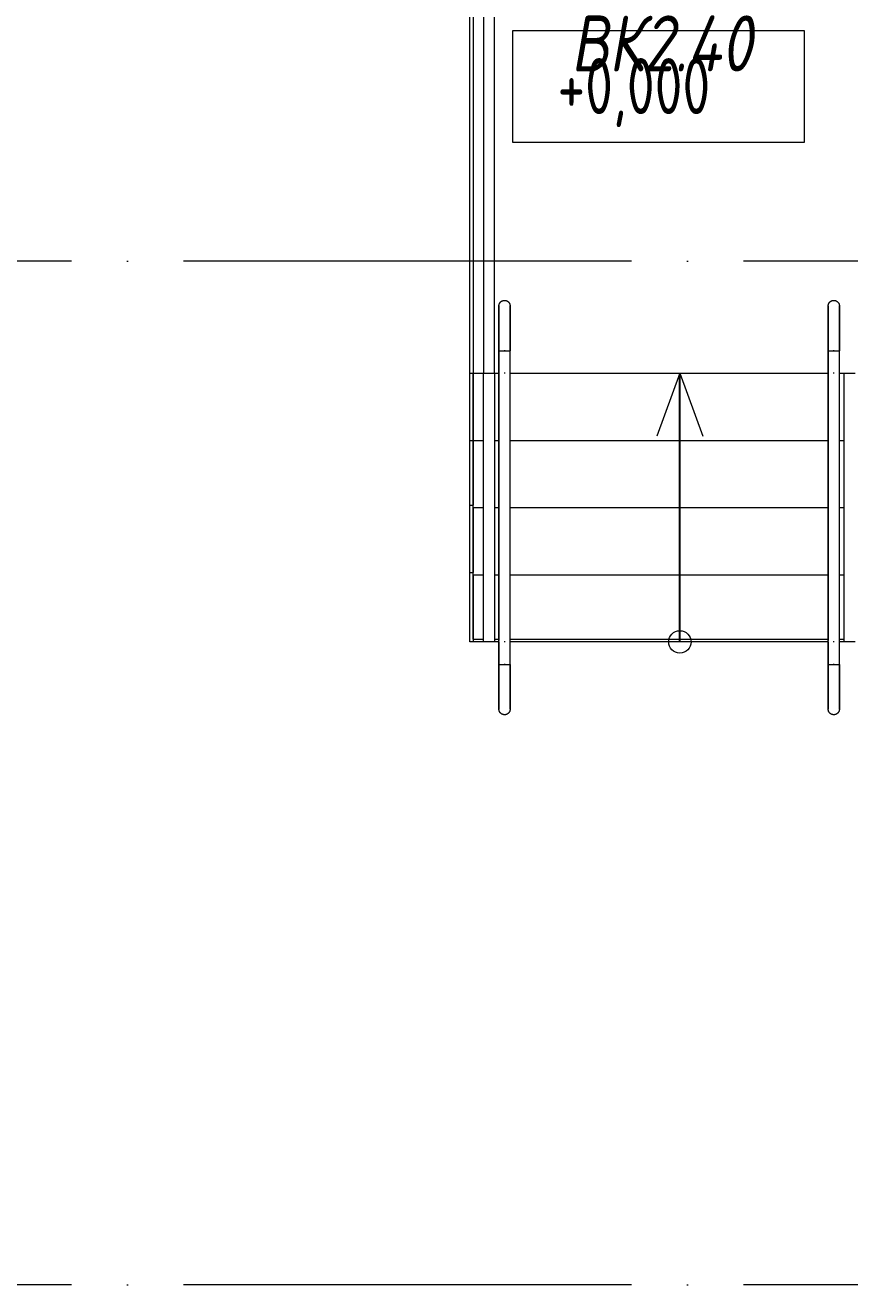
# Model space of a CAD drawing. Header units: millimetres. Extents: x -495897 to 1376592, y -28539 to 470976.
# Drawn here: x -39912 to -36231, y 367585 to 373209 of the extents above; entities that cross this region are included whole.
import ezdxf
from ezdxf import colors
from ezdxf.entities.mleader import LeaderData, LeaderLine
from ezdxf.enums import TextEntityAlignment as Align
from ezdxf.math import Vec2, Vec3

# ---------------------------------------------------------------- set-up
doc = ezdxf.new("R2010")
doc.units = ezdxf.units.MM
doc.set_wipeout_variables(frame=1)
doc.linetypes.add('ADSK_Линия сетки', pattern=[25, 20, -2.5, 0, -2.5])
for name, color, linetype, lineweight in [('RC-Видеонаблюдение', 5, 'Continuous', 30), ('RC-Выноски', 7, 'Continuous', 0), ('Аннотация', 7, 'Continuous', 18), ('Лестницы', 252, 'Continuous', 9), ('Ограждение', 252, 'Continuous', 9), ('Оси', 252, 'Continuous', 9), ('Отметки', 7, 'Continuous', 9), ('Стены наружные', 7, 'Continuous', 18)]:
    doc.layers.add(name, color=color, linetype=linetype, lineweight=lineweight)
doc.layers.add('RC-Позиционные_обозначения', color=7, linetype='Continuous')
doc.layers.add('Узлы', color=7, linetype='Continuous')
doc.styles.add('GOST Common_3', font='', dxfattribs={"height": 3.5})
doc.styles.add('Mipgost_5', font='', dxfattribs={"height": 250})
doc.styles.add('RubezhCAD', font='', dxfattribs={"oblique": 10})
doc.styles.get("Standard").update_dxf_attribs({"font": ''})
doc.styles.get('GOST Common_3').set_extended_font_data('GOST 2.304 type A')
doc.styles.get('Mipgost_5').set_extended_font_data('Mipgost')
doc.styles.get('RubezhCAD').set_extended_font_data('GOST type A')
doc.styles.get('Standard').set_extended_font_data('GOST type B')

# ---------------------------------------------------------------- blocks, each defined once
blk = doc.blocks.new('RC-UGO-CAM-03')
blk.add_attdef('PSTN', text='', height=2.5).set_placement((4.626, 3.284), align=Align.BOTTOM_LEFT)
blk.add_wipeout([(3.743, 0), (6.243, 2.499), (6.243, -2.499)])
blk.add_line((6.243, 2.499), (6.243, -2.499))
blk.add_wipeout([(-3.743, -2.499), (-3.741, 2.497), (3.743, 2.499), (3.743, -2.499)])
for q in [(6.243, 2.499), (6.243, -2.499)]:
    blk.add_line((3.743, 0), q)
blk.add_lwpolyline([(3.743, 2.999), (-4.243, 2.999), (-4.243, -2.999), (3.743, -2.999)])
blk.add_lwpolyline([(3.743, -2.499), (3.743, 2.499), (-3.743, 2.499), (-3.743, -2.499), (3.743, -2.499)], close=True)
blk = doc.blocks.new('1 этаж')
at = {"layer": 'Аннотация', "color": 251, "lineweight": 20, "true_color": 0x636466}
for p, q in [((-36978.1, 12286.3), (-36978.1, 12786.3)), ((-36978.1, 12786.3), (-35678.1, 12786.3)), ((-35678.1, 12786.3), (-35678.1, 12286.3)), ((-35678.1, 12286.3), (-36978.1, 12286.3)), ((-36232.8, 11256.3), (-36335.4, 10974.4)), ((-36232.8, 11256.3), (-36130.2, 10974.4))]:
    blk.add_line(p, q, dxfattribs=at)
blk.add_circle((-36232.8, 10056.3), 50, dxfattribs=at)
at = {"layer": 'Лестницы', "color": 251, "true_color": 0x636466}
for p, q in [((-37155.8, 14739.3), (-37155.8, 11256.3)), ((-37155.8, 11256.3), (-37110.8, 11256.3)), ((-37155.8, 10956.3), (-37155.8, 11256.3)), ((-37155.8, 11256.3), (-37110.8, 11256.3)), ((-37060.3, 11256.3), (-37040.8, 11256.3)), ((-37060.3, 11256.3), (-37040.8, 11256.3)), ((-36990.8, 11256.3), (-35570.8, 11256.3)), ((-36990.8, 11256.3), (-35570.8, 11256.3)), ((-35520.8, 11256.3), (-35500.8, 11256.3)), ((-35520.8, 11256.3), (-35500.8, 11256.3)), ((-37155.8, 10656.3), (-37155.8, 10956.3)), ((-37155.8, 10956.3), (-37110.8, 10956.3)), ((-37155.8, 10956.3), (-37110.8, 10956.3)), ((-37060.8, 10956.3), (-37040.8, 10956.3)), ((-37060.8, 10956.3), (-37040.8, 10956.3)), ((-36990.8, 10956.3), (-35570.8, 10956.3)), ((-36990.8, 10956.3), (-35570.8, 10956.3)), ((-35520.8, 10956.3), (-35500.8, 10956.3)), ((-35520.8, 10956.3), (-35500.8, 10956.3)), ((-37155.8, 10356.3), (-37155.8, 10656.3)), ((-37155.8, 10656.3), (-37110.8, 10656.3)), ((-37155.8, 10656.3), (-37110.8, 10656.3)), ((-37060.8, 10656.3), (-37040.8, 10656.3)), ((-37060.8, 10656.3), (-37040.8, 10656.3)), ((-36990.8, 10656.3), (-35570.8, 10656.3)), ((-36990.8, 10656.3), (-35570.8, 10656.3)), ((-35520.8, 10656.3), (-35500.8, 10656.3)), ((-35520.8, 10656.3), (-35500.8, 10656.3)), ((-37155.8, 10069.3), (-37155.8, 10356.3)), ((-37155.8, 10356.3), (-37110.8, 10356.3)), ((-37155.8, 10356.3), (-37110.8, 10356.3)), ((-37060.8, 10356.3), (-37040.8, 10356.3)), ((-37060.8, 10356.3), (-37040.8, 10356.3)), ((-36990.8, 10356.3), (-35570.8, 10356.3)), ((-36990.8, 10356.3), (-35570.8, 10356.3)), ((-35520.8, 10356.3), (-35500.8, 10356.3)), ((-35520.8, 10356.3), (-35500.8, 10356.3))]:
    blk.add_line(p, q, dxfattribs=at)
at = {"layer": 'Ограждение', "color": 251, "true_color": 0x636466}
for p, q in [((-37110.3, 14754.3), (-37110.3, 11256.3)), ((-37060.3, 11256.3), (-37060.3, 14754.3)), ((-37040.8, 11356.3), (-37040.8, 11262.2)), ((-37040.8, 11356.3), (-36990.8, 11356.3)), ((-37040.8, 11256.3), (-37040.8, 11356.3)), ((-37013.5, 11356.3), (-37018.1, 11356.3)), ((-37018.1, 11356.3), (-37015.8, 11356.3)), ((-37015.8, 11356.3), (-37013.5, 11356.3)), ((-36990.8, 11262.2), (-36990.8, 11356.3)), ((-36990.8, 11256.3), (-36990.8, 11356.3)), ((-35570.8, 11356.3), (-35570.8, 11262.2)), ((-35570.8, 11356.3), (-35520.8, 11356.3)), ((-35570.8, 11256.3), (-35570.8, 11356.3)), ((-35543.5, 11356.3), (-35548.1, 11356.3)), ((-35548.1, 11356.3), (-35545.8, 11356.3)), ((-35545.8, 11356.3), (-35543.5, 11356.3)), ((-35520.8, 11262.2), (-35520.8, 11356.3)), ((-35520.8, 11256.3), (-35520.8, 11356.3)), ((-37110.8, 11256.3), (-37060.8, 11256.3)), ((-37110.8, 11256.3), (-37110.8, 10056.3)), ((-37087.6, 11256.3), (-37083, 11256.3)), ((-37061.2, 11256.3), (-37060.3, 11256.3)), ((-37060.8, 11256.3), (-37060.8, 10056.3)), ((-37040.8, 11262.2), (-37040.8, 10062.2)), ((-37040.8, 10056.3), (-37040.8, 11256.3)), ((-36990.8, 10062.2), (-36990.8, 11262.2)), ((-36990.8, 10056.3), (-36990.8, 11256.3)), ((-35570.8, 11262.2), (-35570.8, 10062.2)), ((-35570.8, 10056.3), (-35570.8, 11256.3)), ((-35520.8, 10062.2), (-35520.8, 11262.2)), ((-35520.8, 10056.3), (-35520.8, 11256.3)), ((-35500.8, 11256.3), (-35450.8, 11256.3)), ((-35500.8, 11256.3), (-35500.8, 10056.3)), ((-37060.8, 10056.3), (-37110.8, 10056.3)), ((-37040.8, 10056.9), (-37040.8, 9956.3)), ((-37040.8, 9956.3), (-37040.8, 10056.3)), ((-36990.8, 9956.3), (-36990.8, 10056.9)), ((-36990.8, 9956.3), (-36990.8, 10056.3)), ((-35570.8, 10056.9), (-35570.8, 9956.3)), ((-35570.8, 9956.3), (-35570.8, 10056.3)), ((-35520.8, 9956.3), (-35520.8, 10056.9)), ((-35520.8, 9956.3), (-35520.8, 10056.3)), ((-35450.8, 10056.3), (-35500.8, 10056.3)), ((-37040.8, 9956.3), (-36990.8, 9956.3)), ((-37018.1, 9956.3), (-37013.5, 9956.3)), ((-37015.8, 9956.3), (-37018.1, 9956.3)), ((-37013.5, 9956.3), (-37015.8, 9956.3)), ((-35570.8, 9956.3), (-35520.8, 9956.3)), ((-35548.1, 9956.3), (-35543.5, 9956.3)), ((-35545.8, 9956.3), (-35548.1, 9956.3)), ((-35543.5, 9956.3), (-35545.8, 9956.3))]:
    blk.add_line(p, q, dxfattribs=at)
at = {"layer": 'Ограждение', "color": 251, "true_color": 0x636466, "flags": 128}
for points in [[(-37040.8, 11556.3), (-37040.8, 11557.3), (-37040.7, 11558.3), (-37040.6, 11559.3), (-37040.5, 11560.3), (-37040.3, 11561.2), (-37040.1, 11562.2), (-37039.8, 11563.2), (-37039.5, 11564.1), (-37039.2, 11565.1), (-37038.8, 11566), (-37038.4, 11566.9), (-37038, 11567.8), (-37037.5, 11568.7), (-37037, 11569.5), (-37036.4, 11570.4), (-37035.9, 11571.2), (-37035.2, 11572), (-37034.6, 11572.8), (-37033.9, 11573.5), (-37033.2, 11574.2), (-37032.5, 11574.9), (-37031.7, 11575.5), (-37030.9, 11576.2), (-37030.1, 11576.7), (-37029.3, 11577.3), (-37028.5, 11577.8), (-37027.6, 11578.3), (-37026.7, 11578.8), (-37025.8, 11579.2), (-37024.9, 11579.6), (-37023.9, 11579.9), (-37023, 11580.2), (-37022, 11580.5), (-37021, 11580.7), (-37020.1, 11580.9), (-37019.1, 11581.1), (-37018.1, 11581.2), (-37017.1, 11581.2), (-37016.1, 11581.3), (-37015.8, 11581.3)], [(-37040.8, 11356.3), (-37040.8, 11364.3), (-37040.8, 11372.3), (-37040.8, 11380.2), (-37040.8, 11388.1), (-37040.8, 11396), (-37040.8, 11403.8), (-37040.8, 11411.5), (-37040.8, 11419.2), (-37040.8, 11426.7), (-37040.8, 11434.2), (-37040.8, 11441.5), (-37040.8, 11448.6), (-37040.8, 11455.6), (-37040.8, 11462.5), (-37040.8, 11469.2), (-37040.8, 11475.7), (-37040.8, 11482), (-37040.8, 11488.1), (-37040.8, 11494.1), (-37040.8, 11499.7), (-37040.8, 11505.2), (-37040.8, 11510.4), (-37040.8, 11515.4), (-37040.8, 11520.1), (-37040.8, 11524.6), (-37040.8, 11528.7), (-37040.8, 11532.7), (-37040.8, 11536.3), (-37040.8, 11539.6), (-37040.8, 11542.7), (-37040.8, 11545.4), (-37040.8, 11547.9), (-37040.8, 11550), (-37040.8, 11551.8), (-37040.8, 11553.4), (-37040.8, 11554.6), (-37040.8, 11555.4), (-37040.8, 11556), (-37040.8, 11556.3), (-37040.8, 11556.3)], [(-37040.8, 11556.3), (-37040.8, 11556.1), (-37040.8, 11555.6), (-37040.8, 11554.8), (-37040.8, 11553.7), (-37040.8, 11552.3), (-37040.8, 11550.5), (-37040.8, 11548.5), (-37040.8, 11546.1), (-37040.8, 11543.4), (-37040.8, 11540.5), (-37040.8, 11537.2), (-37040.8, 11533.7), (-37040.8, 11529.8), (-37040.8, 11525.7), (-37040.8, 11521.3), (-37040.8, 11516.7), (-37040.8, 11511.8), (-37040.8, 11506.6), (-37040.8, 11501.2), (-37040.8, 11495.6), (-37040.8, 11489.8), (-37040.8, 11483.7), (-37040.8, 11477.4), (-37040.8, 11471), (-37040.8, 11464.3), (-37040.8, 11457.5), (-37040.8, 11450.5), (-37040.8, 11443.4), (-37040.8, 11436.1), (-37040.8, 11428.7), (-37040.8, 11421.2), (-37040.8, 11413.6), (-37040.8, 11405.9), (-37040.8, 11398.1), (-37040.8, 11390.3), (-37040.8, 11382.4), (-37040.8, 11374.4), (-37040.8, 11366.4), (-37040.8, 11358.4), (-37040.8, 11356.3)], [(-37015.8, 11581.3), (-37014.8, 11581.2), (-37013.8, 11581.2), (-37012.8, 11581.1), (-37011.8, 11580.9), (-37010.8, 11580.8), (-37009.9, 11580.6), (-37008.9, 11580.3), (-37007.9, 11580), (-37007, 11579.7), (-37006.1, 11579.3), (-37005.2, 11578.9), (-37004.3, 11578.4), (-37003.4, 11578), (-37002.5, 11577.5), (-37001.7, 11576.9), (-37000.9, 11576.3), (-37000.1, 11575.7), (-36999.3, 11575.1), (-36998.6, 11574.4), (-36997.9, 11573.7), (-36997.2, 11573), (-36996.5, 11572.2), (-36995.9, 11571.4), (-36995.3, 11570.6), (-36994.8, 11569.8), (-36994.2, 11568.9), (-36993.8, 11568.1), (-36993.3, 11567.2), (-36992.9, 11566.3), (-36992.5, 11565.3), (-36992.2, 11564.4), (-36991.9, 11563.4), (-36991.6, 11562.5), (-36991.4, 11561.5), (-36991.2, 11560.5), (-36991, 11559.5), (-36990.9, 11558.5), (-36990.8, 11557.5), (-36990.8, 11556.5), (-36990.8, 11556.3)], [(-36990.8, 11356.3), (-36990.8, 11364.3), (-36990.8, 11372.3), (-36990.8, 11380.2), (-36990.8, 11388.1), (-36990.8, 11396), (-36990.8, 11403.8), (-36990.8, 11411.5), (-36990.8, 11419.2), (-36990.8, 11426.7), (-36990.8, 11434.2), (-36990.8, 11441.5), (-36990.8, 11448.6), (-36990.8, 11455.6), (-36990.8, 11462.5), (-36990.8, 11469.2), (-36990.8, 11475.7), (-36990.8, 11482), (-36990.8, 11488.1), (-36990.8, 11494.1), (-36990.8, 11499.7), (-36990.8, 11505.2), (-36990.8, 11510.4), (-36990.8, 11515.4), (-36990.8, 11520.1), (-36990.8, 11524.6), (-36990.8, 11528.7), (-36990.8, 11532.7), (-36990.8, 11536.3), (-36990.8, 11539.6), (-36990.8, 11542.7), (-36990.8, 11545.4), (-36990.8, 11547.9), (-36990.8, 11550), (-36990.8, 11551.8), (-36990.8, 11553.4), (-36990.8, 11554.6), (-36990.8, 11555.4), (-36990.8, 11556), (-36990.8, 11556.3), (-36990.8, 11556.3)], [(-36990.8, 11556.3), (-36990.8, 11556.1), (-36990.8, 11555.6), (-36990.8, 11554.8), (-36990.8, 11553.7), (-36990.8, 11552.3), (-36990.8, 11550.5), (-36990.8, 11548.5), (-36990.8, 11546.1), (-36990.8, 11543.4), (-36990.8, 11540.5), (-36990.8, 11537.2), (-36990.8, 11533.7), (-36990.8, 11529.8), (-36990.8, 11525.7), (-36990.8, 11521.3), (-36990.8, 11516.7), (-36990.8, 11511.8), (-36990.8, 11506.6), (-36990.8, 11501.2), (-36990.8, 11495.6), (-36990.8, 11489.8), (-36990.8, 11483.7), (-36990.8, 11477.4), (-36990.8, 11471), (-36990.8, 11464.3), (-36990.8, 11457.5), (-36990.8, 11450.5), (-36990.8, 11443.4), (-36990.8, 11436.1), (-36990.8, 11428.7), (-36990.8, 11421.2), (-36990.8, 11413.6), (-36990.8, 11405.9), (-36990.8, 11398.1), (-36990.8, 11390.3), (-36990.8, 11382.4), (-36990.8, 11374.4), (-36990.8, 11366.4), (-36990.8, 11358.4), (-36990.8, 11356.3)], [(-35570.8, 11556.3), (-35570.8, 11557.3), (-35570.7, 11558.3), (-35570.6, 11559.3), (-35570.5, 11560.3), (-35570.3, 11561.2), (-35570.1, 11562.2), (-35569.8, 11563.2), (-35569.5, 11564.1), (-35569.2, 11565.1), (-35568.8, 11566), (-35568.4, 11566.9), (-35568, 11567.8), (-35567.5, 11568.7), (-35567, 11569.5), (-35566.4, 11570.4), (-35565.9, 11571.2), (-35565.2, 11572), (-35564.6, 11572.8), (-35563.9, 11573.5), (-35563.2, 11574.2), (-35562.5, 11574.9), (-35561.7, 11575.5), (-35560.9, 11576.2), (-35560.1, 11576.7), (-35559.3, 11577.3), (-35558.5, 11577.8), (-35557.6, 11578.3), (-35556.7, 11578.8), (-35555.8, 11579.2), (-35554.9, 11579.6), (-35553.9, 11579.9), (-35553, 11580.2), (-35552, 11580.5), (-35551, 11580.7), (-35550.1, 11580.9), (-35549.1, 11581.1), (-35548.1, 11581.2), (-35547.1, 11581.2), (-35546.1, 11581.3), (-35545.8, 11581.3)], [(-35570.8, 11356.3), (-35570.8, 11364.3), (-35570.8, 11372.3), (-35570.8, 11380.2), (-35570.8, 11388.1), (-35570.8, 11396), (-35570.8, 11403.8), (-35570.8, 11411.5), (-35570.8, 11419.2), (-35570.8, 11426.7), (-35570.8, 11434.2), (-35570.8, 11441.5), (-35570.8, 11448.6), (-35570.8, 11455.6), (-35570.8, 11462.5), (-35570.8, 11469.2), (-35570.8, 11475.7), (-35570.8, 11482), (-35570.8, 11488.1), (-35570.8, 11494.1), (-35570.8, 11499.7), (-35570.8, 11505.2), (-35570.8, 11510.4), (-35570.8, 11515.4), (-35570.8, 11520.1), (-35570.8, 11524.6), (-35570.8, 11528.7), (-35570.8, 11532.7), (-35570.8, 11536.3), (-35570.8, 11539.6), (-35570.8, 11542.7), (-35570.8, 11545.4), (-35570.8, 11547.9), (-35570.8, 11550), (-35570.8, 11551.8), (-35570.8, 11553.4), (-35570.8, 11554.6), (-35570.8, 11555.4), (-35570.8, 11556), (-35570.8, 11556.3), (-35570.8, 11556.3)], [(-35570.8, 11556.3), (-35570.8, 11556.1), (-35570.8, 11555.6), (-35570.8, 11554.8), (-35570.8, 11553.7), (-35570.8, 11552.3), (-35570.8, 11550.5), (-35570.8, 11548.5), (-35570.8, 11546.1), (-35570.8, 11543.4), (-35570.8, 11540.5), (-35570.8, 11537.2), (-35570.8, 11533.7), (-35570.8, 11529.8), (-35570.8, 11525.7), (-35570.8, 11521.3), (-35570.8, 11516.7), (-35570.8, 11511.8), (-35570.8, 11506.6), (-35570.8, 11501.2), (-35570.8, 11495.6), (-35570.8, 11489.8), (-35570.8, 11483.7), (-35570.8, 11477.4), (-35570.8, 11471), (-35570.8, 11464.3), (-35570.8, 11457.5), (-35570.8, 11450.5), (-35570.8, 11443.4), (-35570.8, 11436.1), (-35570.8, 11428.7), (-35570.8, 11421.2), (-35570.8, 11413.6), (-35570.8, 11405.9), (-35570.8, 11398.1), (-35570.8, 11390.3), (-35570.8, 11382.4), (-35570.8, 11374.4), (-35570.8, 11366.4), (-35570.8, 11358.4), (-35570.8, 11356.3)], [(-35545.8, 11581.3), (-35544.8, 11581.2), (-35543.8, 11581.2), (-35542.8, 11581.1), (-35541.8, 11580.9), (-35540.8, 11580.8), (-35539.9, 11580.6), (-35538.9, 11580.3), (-35537.9, 11580), (-35537, 11579.7), (-35536.1, 11579.3), (-35535.2, 11578.9), (-35534.3, 11578.4), (-35533.4, 11578), (-35532.5, 11577.5), (-35531.7, 11576.9), (-35530.9, 11576.3), (-35530.1, 11575.7), (-35529.3, 11575.1), (-35528.6, 11574.4), (-35527.9, 11573.7), (-35527.2, 11573), (-35526.5, 11572.2), (-35525.9, 11571.4), (-35525.3, 11570.6), (-35524.8, 11569.8), (-35524.2, 11568.9), (-35523.8, 11568.1), (-35523.3, 11567.2), (-35522.9, 11566.3), (-35522.5, 11565.3), (-35522.2, 11564.4), (-35521.9, 11563.4), (-35521.6, 11562.5), (-35521.4, 11561.5), (-35521.2, 11560.5), (-35521, 11559.5), (-35520.9, 11558.5), (-35520.8, 11557.5), (-35520.8, 11556.5), (-35520.8, 11556.3)], [(-35520.8, 11356.3), (-35520.8, 11364.3), (-35520.8, 11372.3), (-35520.8, 11380.2), (-35520.8, 11388.1), (-35520.8, 11396), (-35520.8, 11403.8), (-35520.8, 11411.5), (-35520.8, 11419.2), (-35520.8, 11426.7), (-35520.8, 11434.2), (-35520.8, 11441.5), (-35520.8, 11448.6), (-35520.8, 11455.6), (-35520.8, 11462.5), (-35520.8, 11469.2), (-35520.8, 11475.7), (-35520.8, 11482), (-35520.8, 11488.1), (-35520.8, 11494.1), (-35520.8, 11499.7), (-35520.8, 11505.2), (-35520.8, 11510.4), (-35520.8, 11515.4), (-35520.8, 11520.1), (-35520.8, 11524.6), (-35520.8, 11528.7), (-35520.8, 11532.7), (-35520.8, 11536.3), (-35520.8, 11539.6), (-35520.8, 11542.7), (-35520.8, 11545.4), (-35520.8, 11547.9), (-35520.8, 11550), (-35520.8, 11551.8), (-35520.8, 11553.4), (-35520.8, 11554.6), (-35520.8, 11555.4), (-35520.8, 11556), (-35520.8, 11556.3), (-35520.8, 11556.3)], [(-35520.8, 11556.3), (-35520.8, 11556.1), (-35520.8, 11555.6), (-35520.8, 11554.8), (-35520.8, 11553.7), (-35520.8, 11552.3), (-35520.8, 11550.5), (-35520.8, 11548.5), (-35520.8, 11546.1), (-35520.8, 11543.4), (-35520.8, 11540.5), (-35520.8, 11537.2), (-35520.8, 11533.7), (-35520.8, 11529.8), (-35520.8, 11525.7), (-35520.8, 11521.3), (-35520.8, 11516.7), (-35520.8, 11511.8), (-35520.8, 11506.6), (-35520.8, 11501.2), (-35520.8, 11495.6), (-35520.8, 11489.8), (-35520.8, 11483.7), (-35520.8, 11477.4), (-35520.8, 11471), (-35520.8, 11464.3), (-35520.8, 11457.5), (-35520.8, 11450.5), (-35520.8, 11443.4), (-35520.8, 11436.1), (-35520.8, 11428.7), (-35520.8, 11421.2), (-35520.8, 11413.6), (-35520.8, 11405.9), (-35520.8, 11398.1), (-35520.8, 11390.3), (-35520.8, 11382.4), (-35520.8, 11374.4), (-35520.8, 11366.4), (-35520.8, 11358.4), (-35520.8, 11356.3)], [(-37040.8, 9956.3), (-37040.8, 9948.3), (-37040.8, 9940.3), (-37040.8, 9932.3), (-37040.8, 9924.4), (-37040.8, 9916.5), (-37040.8, 9908.7), (-37040.8, 9901), (-37040.8, 9893.4), (-37040.8, 9885.8), (-37040.8, 9878.4), (-37040.8, 9871.1), (-37040.8, 9863.9), (-37040.8, 9856.9), (-37040.8, 9850), (-37040.8, 9843.3), (-37040.8, 9836.8), (-37040.8, 9830.5), (-37040.8, 9824.4), (-37040.8, 9818.5), (-37040.8, 9812.8), (-37040.8, 9807.3), (-37040.8, 9802.1), (-37040.8, 9797.1), (-37040.8, 9792.4), (-37040.8, 9788), (-37040.8, 9783.8), (-37040.8, 9779.9), (-37040.8, 9776.2), (-37040.8, 9772.9), (-37040.8, 9769.9), (-37040.8, 9767.1), (-37040.8, 9764.7), (-37040.8, 9762.5), (-37040.8, 9760.7), (-37040.8, 9759.2), (-37040.8, 9758), (-37040.8, 9757.1), (-37040.8, 9756.5), (-37040.8, 9756.3), (-37040.8, 9756.3)], [(-37040.8, 9756.3), (-37040.8, 9756.4), (-37040.8, 9756.9), (-37040.8, 9757.7), (-37040.8, 9758.8), (-37040.8, 9760.3), (-37040.8, 9762), (-37040.8, 9764.1), (-37040.8, 9766.4), (-37040.8, 9769.1), (-37040.8, 9772.1), (-37040.8, 9775.3), (-37040.8, 9778.9), (-37040.8, 9782.7), (-37040.8, 9786.8), (-37040.8, 9791.2), (-37040.8, 9795.8), (-37040.8, 9800.8), (-37040.8, 9805.9), (-37040.8, 9811.3), (-37040.8, 9816.9), (-37040.8, 9822.8), (-37040.8, 9828.8), (-37040.8, 9835.1), (-37040.8, 9841.6), (-37040.8, 9848.2), (-37040.8, 9855), (-37040.8, 9862), (-37040.8, 9869.1), (-37040.8, 9876.4), (-37040.8, 9883.8), (-37040.8, 9891.3), (-37040.8, 9898.9), (-37040.8, 9906.6), (-37040.8, 9914.4), (-37040.8, 9922.3), (-37040.8, 9930.2), (-37040.8, 9938.1), (-37040.8, 9946.1), (-37040.8, 9954.1), (-37040.8, 9956.3)], [(-36990.8, 9956.3), (-36990.8, 9948.3), (-36990.8, 9940.3), (-36990.8, 9932.3), (-36990.8, 9924.4), (-36990.8, 9916.5), (-36990.8, 9908.7), (-36990.8, 9901), (-36990.8, 9893.4), (-36990.8, 9885.8), (-36990.8, 9878.4), (-36990.8, 9871.1), (-36990.8, 9863.9), (-36990.8, 9856.9), (-36990.8, 9850), (-36990.8, 9843.3), (-36990.8, 9836.8), (-36990.8, 9830.5), (-36990.8, 9824.4), (-36990.8, 9818.5), (-36990.8, 9812.8), (-36990.8, 9807.3), (-36990.8, 9802.1), (-36990.8, 9797.1), (-36990.8, 9792.4), (-36990.8, 9788), (-36990.8, 9783.8), (-36990.8, 9779.9), (-36990.8, 9776.2), (-36990.8, 9772.9), (-36990.8, 9769.9), (-36990.8, 9767.1), (-36990.8, 9764.7), (-36990.8, 9762.5), (-36990.8, 9760.7), (-36990.8, 9759.2), (-36990.8, 9758), (-36990.8, 9757.1), (-36990.8, 9756.5), (-36990.8, 9756.3), (-36990.8, 9756.3)], [(-36990.8, 9756.3), (-36990.8, 9756.4), (-36990.8, 9756.9), (-36990.8, 9757.7), (-36990.8, 9758.8), (-36990.8, 9760.3), (-36990.8, 9762), (-36990.8, 9764.1), (-36990.8, 9766.4), (-36990.8, 9769.1), (-36990.8, 9772.1), (-36990.8, 9775.3), (-36990.8, 9778.9), (-36990.8, 9782.7), (-36990.8, 9786.8), (-36990.8, 9791.2), (-36990.8, 9795.8), (-36990.8, 9800.8), (-36990.8, 9805.9), (-36990.8, 9811.3), (-36990.8, 9816.9), (-36990.8, 9822.8), (-36990.8, 9828.8), (-36990.8, 9835.1), (-36990.8, 9841.6), (-36990.8, 9848.2), (-36990.8, 9855), (-36990.8, 9862), (-36990.8, 9869.1), (-36990.8, 9876.4), (-36990.8, 9883.8), (-36990.8, 9891.3), (-36990.8, 9898.9), (-36990.8, 9906.6), (-36990.8, 9914.4), (-36990.8, 9922.3), (-36990.8, 9930.2), (-36990.8, 9938.1), (-36990.8, 9946.1), (-36990.8, 9954.1), (-36990.8, 9956.3)], [(-35570.8, 9956.3), (-35570.8, 9948.3), (-35570.8, 9940.3), (-35570.8, 9932.3), (-35570.8, 9924.4), (-35570.8, 9916.5), (-35570.8, 9908.7), (-35570.8, 9901), (-35570.8, 9893.4), (-35570.8, 9885.8), (-35570.8, 9878.4), (-35570.8, 9871.1), (-35570.8, 9863.9), (-35570.8, 9856.9), (-35570.8, 9850), (-35570.8, 9843.3), (-35570.8, 9836.8), (-35570.8, 9830.5), (-35570.8, 9824.4), (-35570.8, 9818.5), (-35570.8, 9812.8), (-35570.8, 9807.3), (-35570.8, 9802.1), (-35570.8, 9797.1), (-35570.8, 9792.4), (-35570.8, 9788), (-35570.8, 9783.8), (-35570.8, 9779.9), (-35570.8, 9776.2), (-35570.8, 9772.9), (-35570.8, 9769.9), (-35570.8, 9767.1), (-35570.8, 9764.7), (-35570.8, 9762.5), (-35570.8, 9760.7), (-35570.8, 9759.2), (-35570.8, 9758), (-35570.8, 9757.1), (-35570.8, 9756.5), (-35570.8, 9756.3), (-35570.8, 9756.3)], [(-35570.8, 9756.3), (-35570.8, 9756.4), (-35570.8, 9756.9), (-35570.8, 9757.7), (-35570.8, 9758.8), (-35570.8, 9760.3), (-35570.8, 9762), (-35570.8, 9764.1), (-35570.8, 9766.4), (-35570.8, 9769.1), (-35570.8, 9772.1), (-35570.8, 9775.3), (-35570.8, 9778.9), (-35570.8, 9782.7), (-35570.8, 9786.8), (-35570.8, 9791.2), (-35570.8, 9795.8), (-35570.8, 9800.8), (-35570.8, 9805.9), (-35570.8, 9811.3), (-35570.8, 9816.9), (-35570.8, 9822.8), (-35570.8, 9828.8), (-35570.8, 9835.1), (-35570.8, 9841.6), (-35570.8, 9848.2), (-35570.8, 9855), (-35570.8, 9862), (-35570.8, 9869.1), (-35570.8, 9876.4), (-35570.8, 9883.8), (-35570.8, 9891.3), (-35570.8, 9898.9), (-35570.8, 9906.6), (-35570.8, 9914.4), (-35570.8, 9922.3), (-35570.8, 9930.2), (-35570.8, 9938.1), (-35570.8, 9946.1), (-35570.8, 9954.1), (-35570.8, 9956.3)], [(-35520.8, 9956.3), (-35520.8, 9948.3), (-35520.8, 9940.3), (-35520.8, 9932.3), (-35520.8, 9924.4), (-35520.8, 9916.5), (-35520.8, 9908.7), (-35520.8, 9901), (-35520.8, 9893.4), (-35520.8, 9885.8), (-35520.8, 9878.4), (-35520.8, 9871.1), (-35520.8, 9863.9), (-35520.8, 9856.9), (-35520.8, 9850), (-35520.8, 9843.3), (-35520.8, 9836.8), (-35520.8, 9830.5), (-35520.8, 9824.4), (-35520.8, 9818.5), (-35520.8, 9812.8), (-35520.8, 9807.3), (-35520.8, 9802.1), (-35520.8, 9797.1), (-35520.8, 9792.4), (-35520.8, 9788), (-35520.8, 9783.8), (-35520.8, 9779.9), (-35520.8, 9776.2), (-35520.8, 9772.9), (-35520.8, 9769.9), (-35520.8, 9767.1), (-35520.8, 9764.7), (-35520.8, 9762.5), (-35520.8, 9760.7), (-35520.8, 9759.2), (-35520.8, 9758), (-35520.8, 9757.1), (-35520.8, 9756.5), (-35520.8, 9756.3), (-35520.8, 9756.3)], [(-35520.8, 9756.3), (-35520.8, 9756.4), (-35520.8, 9756.9), (-35520.8, 9757.7), (-35520.8, 9758.8), (-35520.8, 9760.3), (-35520.8, 9762), (-35520.8, 9764.1), (-35520.8, 9766.4), (-35520.8, 9769.1), (-35520.8, 9772.1), (-35520.8, 9775.3), (-35520.8, 9778.9), (-35520.8, 9782.7), (-35520.8, 9786.8), (-35520.8, 9791.2), (-35520.8, 9795.8), (-35520.8, 9800.8), (-35520.8, 9805.9), (-35520.8, 9811.3), (-35520.8, 9816.9), (-35520.8, 9822.8), (-35520.8, 9828.8), (-35520.8, 9835.1), (-35520.8, 9841.6), (-35520.8, 9848.2), (-35520.8, 9855), (-35520.8, 9862), (-35520.8, 9869.1), (-35520.8, 9876.4), (-35520.8, 9883.8), (-35520.8, 9891.3), (-35520.8, 9898.9), (-35520.8, 9906.6), (-35520.8, 9914.4), (-35520.8, 9922.3), (-35520.8, 9930.2), (-35520.8, 9938.1), (-35520.8, 9946.1), (-35520.8, 9954.1), (-35520.8, 9956.3)], [(-37015.8, 9731.3), (-37016.8, 9731.3), (-37017.8, 9731.3), (-37018.8, 9731.4), (-37019.8, 9731.6), (-37020.8, 9731.8), (-37021.7, 9732), (-37022.7, 9732.2), (-37023.7, 9732.5), (-37024.6, 9732.9), (-37025.5, 9733.2), (-37026.5, 9733.7), (-37027.3, 9734.1), (-37028.2, 9734.6), (-37029.1, 9735.1), (-37029.9, 9735.6), (-37030.7, 9736.2), (-37031.5, 9736.8), (-37032.3, 9737.5), (-37033, 9738.1), (-37033.7, 9738.9), (-37034.4, 9739.6), (-37035.1, 9740.3), (-37035.7, 9741.1), (-37036.3, 9741.9), (-37036.8, 9742.8), (-37037.4, 9743.6), (-37037.9, 9744.5), (-37038.3, 9745.4), (-37038.7, 9746.3), (-37039.1, 9747.2), (-37039.4, 9748.1), (-37039.8, 9749.1), (-37040, 9750.1), (-37040.2, 9751), (-37040.4, 9752), (-37040.6, 9753), (-37040.7, 9754), (-37040.8, 9755), (-37040.8, 9756), (-37040.8, 9756.3)], [(-36990.8, 9756.3), (-36990.8, 9755.3), (-36990.9, 9754.3), (-36991, 9753.3), (-36991.1, 9752.3), (-36991.3, 9751.3), (-36991.5, 9750.3), (-36991.8, 9749.4), (-36992.1, 9748.4), (-36992.4, 9747.5), (-36992.8, 9746.5), (-36993.2, 9745.6), (-36993.6, 9744.7), (-36994.1, 9743.8), (-36994.6, 9743), (-36995.2, 9742.2), (-36995.7, 9741.3), (-36996.4, 9740.5), (-36997, 9739.8), (-36997.7, 9739), (-36998.4, 9738.3), (-36999.1, 9737.7), (-36999.9, 9737), (-37000.7, 9736.4), (-37001.5, 9735.8), (-37002.3, 9735.2), (-37003.1, 9734.7), (-37004, 9734.2), (-37004.9, 9733.8), (-37005.8, 9733.3), (-37006.7, 9733), (-37007.7, 9732.6), (-37008.6, 9732.3), (-37009.6, 9732.1), (-37010.6, 9731.8), (-37011.6, 9731.6), (-37012.5, 9731.5), (-37013.5, 9731.4), (-37014.5, 9731.3), (-37015.5, 9731.3), (-37015.8, 9731.3)], [(-35545.8, 9731.3), (-35546.8, 9731.3), (-35547.8, 9731.3), (-35548.8, 9731.4), (-35549.8, 9731.6), (-35550.8, 9731.8), (-35551.7, 9732), (-35552.7, 9732.2), (-35553.7, 9732.5), (-35554.6, 9732.9), (-35555.5, 9733.2), (-35556.5, 9733.7), (-35557.3, 9734.1), (-35558.2, 9734.6), (-35559.1, 9735.1), (-35559.9, 9735.6), (-35560.7, 9736.2), (-35561.5, 9736.8), (-35562.3, 9737.5), (-35563, 9738.1), (-35563.7, 9738.9), (-35564.4, 9739.6), (-35565.1, 9740.3), (-35565.7, 9741.1), (-35566.3, 9741.9), (-35566.8, 9742.8), (-35567.4, 9743.6), (-35567.9, 9744.5), (-35568.3, 9745.4), (-35568.7, 9746.3), (-35569.1, 9747.2), (-35569.4, 9748.1), (-35569.8, 9749.1), (-35570, 9750.1), (-35570.2, 9751), (-35570.4, 9752), (-35570.6, 9753), (-35570.7, 9754), (-35570.8, 9755), (-35570.8, 9756), (-35570.8, 9756.3)], [(-35520.8, 9756.3), (-35520.8, 9755.3), (-35520.9, 9754.3), (-35521, 9753.3), (-35521.1, 9752.3), (-35521.3, 9751.3), (-35521.5, 9750.3), (-35521.8, 9749.4), (-35522.1, 9748.4), (-35522.4, 9747.5), (-35522.8, 9746.5), (-35523.2, 9745.6), (-35523.6, 9744.7), (-35524.1, 9743.8), (-35524.6, 9743), (-35525.2, 9742.2), (-35525.7, 9741.3), (-35526.4, 9740.5), (-35527, 9739.8), (-35527.7, 9739), (-35528.4, 9738.3), (-35529.1, 9737.7), (-35529.9, 9737), (-35530.7, 9736.4), (-35531.5, 9735.8), (-35532.3, 9735.2), (-35533.1, 9734.7), (-35534, 9734.2), (-35534.9, 9733.8), (-35535.8, 9733.3), (-35536.7, 9733), (-35537.7, 9732.6), (-35538.6, 9732.3), (-35539.6, 9732.1), (-35540.6, 9731.8), (-35541.6, 9731.6), (-35542.5, 9731.5), (-35543.5, 9731.4), (-35544.5, 9731.3), (-35545.5, 9731.3), (-35545.8, 9731.3)]]:
    blk.add_lwpolyline(points, dxfattribs=at)
at = {"layer": 'Ограждение', "color": 251, "true_color": 0x636466}
for points in [[(-37013.7, 11256.3), (-37014.4, 11256.3), (-37015.8, 11256.3), (-37017.2, 11256.3), (-37017.9, 11256.3)], [(-35543.7, 11256.3), (-35544.4, 11256.3), (-35545.8, 11256.3), (-35547.2, 11256.3), (-35547.9, 11256.3)], [(-37013.7, 10056.3), (-37014.4, 10056.3), (-37015.8, 10056.3), (-37017.2, 10056.3), (-37017.9, 10056.3)], [(-35543.7, 10056.3), (-35544.4, 10056.3), (-35545.8, 10056.3), (-35547.2, 10056.3), (-35547.9, 10056.3)]]:
    blk.add_open_spline(points, degree=3, dxfattribs=at)
at = {"layer": 'Оси', "color": 251, "linetype": 'ADSK_Линия сетки', "ltscale": 100, "true_color": 0x636466}
for p, q in [((-26448.4, 11756.3), (-72528.1, 11756.3)), ((-26448.4, 7186.3), (-72528.1, 7186.3))]:
    blk.add_line(p, q, dxfattribs=at)
at = {"layer": 'Стены наружные', "color": 251, "true_color": 0x636466}
for p, q in [((-37155.8, 14739.3), (-37155.8, 10666.3)), ((-37170.8, 10056.3), (-37170.8, 12881.2)), ((-37170.8, 11256.3), (-37155.8, 11256.3)), ((-37170.8, 10956.3), (-37155.8, 10956.3)), ((-37170.8, 10666.3), (-37155.8, 10666.3)), ((-37155.8, 10656.3), (-37155.8, 10366.3)), ((-37170.8, 10366.3), (-37155.8, 10366.3)), ((-37155.8, 10356.3), (-37155.8, 10056.3)), ((-37155.8, 10069.3), (-37110.8, 10069.3)), ((-37060.8, 10069.3), (-37040.8, 10069.3)), ((-36990.8, 10069.3), (-35570.8, 10069.3)), ((-35520.8, 10069.3), (-35500.8, 10069.3)), ((-37110.8, 10056.3), (-37170.8, 10056.3)), ((-37040.8, 10056.3), (-37060.8, 10056.3)), ((-35570.8, 10056.3), (-36990.8, 10056.3)), ((-35500.8, 10056.3), (-35520.8, 10056.3))]:
    blk.add_line(p, q, dxfattribs=at)
at = {"layer": 'Узлы', "color": 251, "true_color": 0x636466}
blk.add_line((-36232.8, 10056.3), (-36232.8, 11256.3), dxfattribs=at)
at = {"layer": 'Отметки', "color": 251, "true_color": 0x636466, "style": 'GOST Common_3', "width": 0.9}
blk.add_text('+0,000', height=250, dxfattribs=at).set_placement((-36779.3, 12413))

msp = doc.modelspace()

# ---------------------------------------------------------------- block references
msp.add_blockref('1 этаж', (-756.474, 360398.765))

# ---------------------------------------------------------------- leaders
at = {"layer": 'RC-Выноски', "linetype": 'Continuous', "ltscale": 15}
ml = msp.add_multileader_mtext('Standard', dxfattribs=at)
ml.set_content('В ЛВС здания школы', color=256, style='Mipgost_5')
ml.set_leader_properties()
ml.build(insert=Vec2(0, 0))
ml.multileader.update_dxf_attribs({"has_text_frame": 1, "text_left_attachment_type": 6, "text_right_attachment_type": 6, "dogleg_length": 2, "arrow_head_size": 400, "scale": 100})
ctx = ml.context
ctx.base_point, ctx.scale, ctx.char_height, ctx.arrow_head_size, ctx.landing_gap_size, ctx.plane_origin = Vec3(408469.171, 372490.934), 100, 250, 400, 100, Vec3(-116420.439, 333728.374)
ctx.left_attachment, ctx.right_attachment, ctx.text_align_type = 6, 6, 2
notes = []
notes.append((ctx, [(1, (1, 1, 0), (411431.849, 372490.934), (-1, 0), 200, [(0, [(411431.849, 370475.664)], 0, [])])]))
ctx.mtext.insert, ctx.mtext.width, ctx.mtext.alignment, ctx.mtext.flow_direction = Vec3(411131.849, 372790.934), 4609.04485, 3, 5
for ctx, leaders in notes:
    for number, flags, end, landing, length, lines in leaders:
        leader = LeaderData()
        leader.index, (leader.has_last_leader_line, leader.has_dogleg_vector, leader.attachment_direction) = number, flags
        leader.last_leader_point, leader.dogleg_vector, leader.dogleg_length = Vec3(end), Vec3(landing), length
        for number, points, colour, breaks in lines:
            line = LeaderLine()
            line.index, line.vertices, line.color, line.breaks = number, Vec3.list(points), colors.encode_raw_color(colour), breaks
            leader.lines.append(line)
        ctx.leaders.append(leader)

# ---------------------------------------------------------------- next in the draw order: block references
at = {"layer": 'RC-Видеонаблюдение'}
ref = msp.add_blockref('RC-UGO-CAM-03', (-36590.777, 374010.011), dxfattribs=dict(at, xscale=-100, yscale=100, zscale=100, rotation=84.8969751002071))
ref.add_attrib('PSTN', 'ВК2.40', (-37475.974, 373002.221), dxfattribs={"layer": 'RC-Позиционные_обозначения', "height": 250, "style": 'RubezhCAD', "oblique": 10})

doc.saveas('drawing.dxf')
